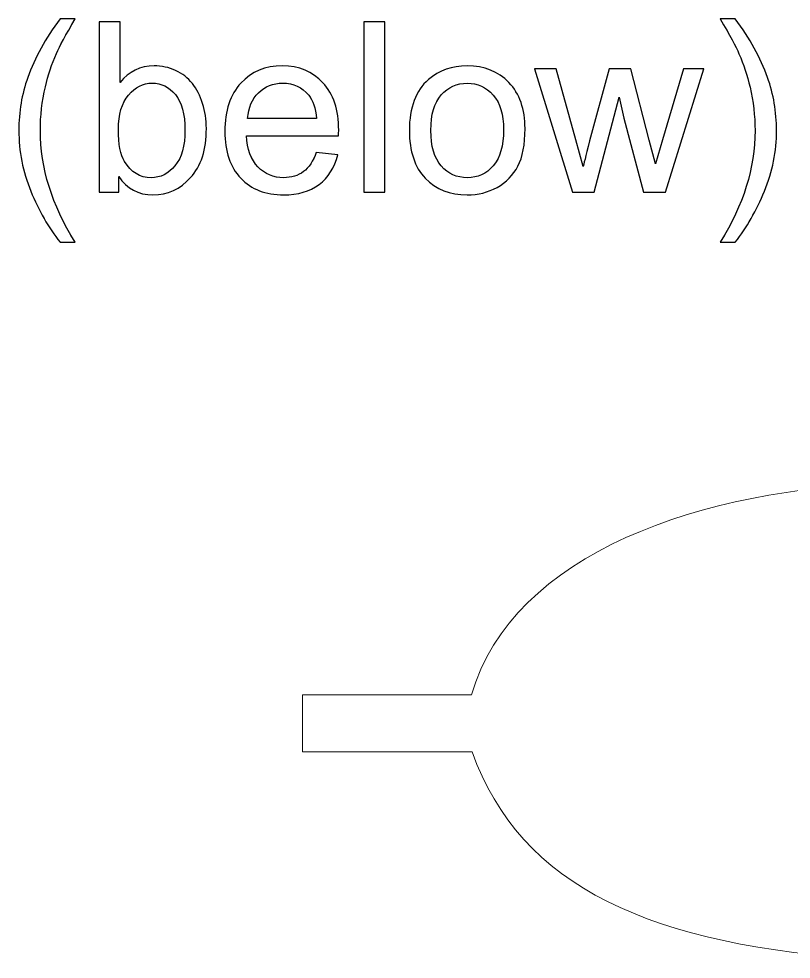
# Model space of a CAD drawing. Header units: inches. Extents: x -11.8 to 11.6, y -5.3 to 5.9.
# Drawn here: x 4.719 to 6.341, y 0.772 to 2.747 of the extents above; entities that cross this region are included whole.
import ezdxf

# ---------------------------------------------------------------- set-up
doc = ezdxf.new("R2010")
doc.units = ezdxf.units.IN
doc.header["$MEASUREMENT"] = 0
doc.layers.add('Layer 1', color=7, linetype='Continuous')

msp = doc.modelspace()

# ---------------------------------------------------------------- linework, layer by layer
at = {"layer": 'Layer 1', "color": 250}
for points, knots in [([(4.8056, 2.2776), (4.7813, 2.3082), (4.7608, 2.344), (4.7441, 2.385), (4.7441, 2.385), (4.7273, 2.4261), (4.7189, 2.4685), (4.7189, 2.5125), (4.7189, 2.5125), (4.7189, 2.5513), (4.7251, 2.5883), (4.7377, 2.6238), (4.7377, 2.6238), (4.7524, 2.665), (4.775, 2.706), (4.8056, 2.7468), (4.8056, 2.7468), (4.8056, 2.7468), (4.8371, 2.7468), (4.8371, 2.7468), (4.8371, 2.7468), (4.8174, 2.713), (4.8044, 2.6888), (4.7981, 2.6743), (4.7981, 2.6743), (4.7881, 2.6519), (4.7803, 2.6284), (4.7746, 2.604), (4.7746, 2.604), (4.7676, 2.5736), (4.7641, 2.543), (4.7641, 2.5123), (4.7641, 2.5123), (4.7641, 2.4339), (4.7884, 2.3558), (4.8371, 2.2776), (4.8371, 2.2776), (4.8371, 2.2776), (4.8056, 2.2776), (4.8056, 2.2776)], [0, 0, 0, 0, 0.090909, 0.090909, 0.090909, 0.090909, 0.181818, 0.181818, 0.181818, 0.181818, 0.272727, 0.272727, 0.272727, 0.272727, 0.363636, 0.363636, 0.363636, 0.363636, 0.454545, 0.454545, 0.454545, 0.454545, 0.545455, 0.545455, 0.545455, 0.545455, 0.636364, 0.636364, 0.636364, 0.636364, 0.727273, 0.727273, 0.727273, 0.727273, 0.818182, 0.818182, 0.818182, 0.818182, 1, 1, 1, 1]), ([(6.2233, 2.2776), (6.2233, 2.2776), (6.1918, 2.2776), (6.1918, 2.2776), (6.1918, 2.2776), (6.2405, 2.3558), (6.2648, 2.4339), (6.2648, 2.5123), (6.2648, 2.5123), (6.2648, 2.5428), (6.2613, 2.5732), (6.2543, 2.6033), (6.2543, 2.6033), (6.2488, 2.6277), (6.241, 2.6512), (6.2311, 2.6736), (6.2311, 2.6736), (6.2248, 2.6883), (6.2117, 2.7127), (6.1918, 2.7468), (6.1918, 2.7468), (6.1918, 2.7468), (6.2233, 2.7468), (6.2233, 2.7468), (6.2233, 2.7468), (6.2539, 2.706), (6.2765, 2.665), (6.2912, 2.6238), (6.2912, 2.6238), (6.3037, 2.5883), (6.31, 2.5513), (6.31, 2.5125), (6.31, 2.5125), (6.31, 2.4685), (6.3015, 2.4261), (6.2847, 2.385), (6.2847, 2.385), (6.2679, 2.344), (6.2474, 2.3082), (6.2233, 2.2776)], [0, 0, 0, 0, 0.090909, 0.090909, 0.090909, 0.090909, 0.181818, 0.181818, 0.181818, 0.181818, 0.272727, 0.272727, 0.272727, 0.272727, 0.363636, 0.363636, 0.363636, 0.363636, 0.454545, 0.454545, 0.454545, 0.454545, 0.545455, 0.545455, 0.545455, 0.545455, 0.636364, 0.636364, 0.636364, 0.636364, 0.727273, 0.727273, 0.727273, 0.727273, 0.818182, 0.818182, 0.818182, 0.818182, 1, 1, 1, 1]), ([(4.9286, 2.3828), (4.9286, 2.3828), (4.8879, 2.3828), (4.8879, 2.3828), (4.8879, 2.3828), (4.8879, 2.3828), (4.8879, 2.7408), (4.8879, 2.7408), (4.8879, 2.7408), (4.8879, 2.7408), (4.9318, 2.7408), (4.9318, 2.7408), (4.9318, 2.7408), (4.9318, 2.7408), (4.9318, 2.6131), (4.9318, 2.6131), (4.9318, 2.6131), (4.9504, 2.6363), (4.9741, 2.648), (5.0028, 2.648), (5.0028, 2.648), (5.0188, 2.648), (5.0339, 2.6448), (5.0481, 2.6383), (5.0481, 2.6383), (5.0624, 2.6319), (5.0741, 2.6228), (5.0833, 2.6113), (5.0833, 2.6113), (5.0925, 2.5996), (5.0997, 2.5856), (5.1049, 2.5691), (5.1049, 2.5691), (5.1101, 2.5527), (5.1127, 2.5351), (5.1127, 2.5164), (5.1127, 2.5164), (5.1127, 2.4719), (5.1017, 2.4376), (5.0797, 2.4133), (5.0797, 2.4133), (5.0578, 2.3891), (5.0314, 2.377), (5.0006, 2.377), (5.0006, 2.377), (4.9701, 2.377), (4.9461, 2.3898), (4.9286, 2.4153), (4.9286, 2.4153), (4.9286, 2.4153), (4.9286, 2.3828), (4.9286, 2.3828)], [0, 0, 0, 0, 0.071429, 0.071429, 0.071429, 0.071429, 0.142857, 0.142857, 0.142857, 0.142857, 0.214286, 0.214286, 0.214286, 0.214286, 0.285714, 0.285714, 0.285714, 0.285714, 0.357143, 0.357143, 0.357143, 0.357143, 0.428571, 0.428571, 0.428571, 0.428571, 0.5, 0.5, 0.5, 0.5, 0.571429, 0.571429, 0.571429, 0.571429, 0.642857, 0.642857, 0.642857, 0.642857, 0.714286, 0.714286, 0.714286, 0.714286, 0.785714, 0.785714, 0.785714, 0.785714, 0.857143, 0.857143, 0.857143, 0.857143, 1, 1, 1, 1]), ([(5.4433, 2.3828), (5.4433, 2.3828), (5.4433, 2.7408), (5.4433, 2.7408), (5.4433, 2.7408), (5.4433, 2.7408), (5.4872, 2.7408), (5.4872, 2.7408), (5.4872, 2.7408), (5.4872, 2.7408), (5.4872, 2.3828), (5.4872, 2.3828), (5.4872, 2.3828), (5.4872, 2.3828), (5.4433, 2.3828), (5.4433, 2.3828)], [0, 0, 0, 0, 0.2, 0.2, 0.2, 0.2, 0.4, 0.4, 0.4, 0.4, 0.6, 0.6, 0.6, 0.6, 1, 1, 1, 1]), ([(5.3436, 2.4663), (5.3436, 2.4663), (5.3891, 2.4608), (5.3891, 2.4608), (5.3891, 2.4608), (5.3819, 2.4342), (5.3686, 2.4136), (5.3493, 2.3989), (5.3493, 2.3989), (5.3299, 2.3843), (5.3051, 2.377), (5.2751, 2.377), (5.2751, 2.377), (5.2371, 2.377), (5.2071, 2.3887), (5.1849, 2.412), (5.1849, 2.412), (5.1626, 2.4353), (5.1516, 2.4681), (5.1516, 2.5103), (5.1516, 2.5103), (5.1516, 2.5539), (5.1628, 2.5878), (5.1852, 2.6118), (5.1852, 2.6118), (5.2077, 2.6359), (5.2368, 2.648), (5.2726, 2.648), (5.2726, 2.648), (5.3073, 2.648), (5.3356, 2.6362), (5.3576, 2.6126), (5.3576, 2.6126), (5.3796, 2.589), (5.3906, 2.5558), (5.3906, 2.513), (5.3906, 2.513), (5.3906, 2.5103), (5.3905, 2.5064), (5.3903, 2.5013), (5.3903, 2.5013), (5.3903, 2.5013), (5.197, 2.5013), (5.197, 2.5013), (5.197, 2.5013), (5.1986, 2.4728), (5.2066, 2.4509), (5.2211, 2.4358), (5.2211, 2.4358), (5.2356, 2.4207), (5.2536, 2.4131), (5.2753, 2.4131), (5.2753, 2.4131), (5.2914, 2.4131), (5.3051, 2.4173), (5.3166, 2.4258), (5.3166, 2.4258), (5.328, 2.4343), (5.337, 2.4478), (5.3436, 2.4663)], [0, 0, 0, 0, 0.0625, 0.0625, 0.0625, 0.0625, 0.125, 0.125, 0.125, 0.125, 0.1875, 0.1875, 0.1875, 0.1875, 0.25, 0.25, 0.25, 0.25, 0.3125, 0.3125, 0.3125, 0.3125, 0.375, 0.375, 0.375, 0.375, 0.4375, 0.4375, 0.4375, 0.4375, 0.5, 0.5, 0.5, 0.5, 0.5625, 0.5625, 0.5625, 0.5625, 0.625, 0.625, 0.625, 0.625, 0.6875, 0.6875, 0.6875, 0.6875, 0.75, 0.75, 0.75, 0.75, 0.8125, 0.8125, 0.8125, 0.8125, 0.875, 0.875, 0.875, 0.875, 1, 1, 1, 1]), ([(5.539, 2.5125), (5.539, 2.5605), (5.5523, 2.5961), (5.579, 2.6192), (5.579, 2.6192), (5.6013, 2.6383), (5.6285, 2.648), (5.6605, 2.648), (5.6605, 2.648), (5.6962, 2.648), (5.7254, 2.6363), (5.748, 2.6129), (5.748, 2.6129), (5.7706, 2.5896), (5.7819, 2.5573), (5.7819, 2.5162), (5.7819, 2.5162), (5.7819, 2.4828), (5.7769, 2.4565), (5.7669, 2.4374), (5.7669, 2.4374), (5.7569, 2.4183), (5.7423, 2.4034), (5.7232, 2.3928), (5.7232, 2.3928), (5.704, 2.3823), (5.6832, 2.377), (5.6605, 2.377), (5.6605, 2.377), (5.6243, 2.377), (5.595, 2.3886), (5.5725, 2.4119), (5.5725, 2.4119), (5.5501, 2.4352), (5.539, 2.4687), (5.539, 2.5125)], [0, 0, 0, 0, 0.1, 0.1, 0.1, 0.1, 0.2, 0.2, 0.2, 0.2, 0.3, 0.3, 0.3, 0.3, 0.4, 0.4, 0.4, 0.4, 0.5, 0.5, 0.5, 0.5, 0.6, 0.6, 0.6, 0.6, 0.7, 0.7, 0.7, 0.7, 0.8, 0.8, 0.8, 0.8, 1, 1, 1, 1]), ([(5.8813, 2.3828), (5.8813, 2.3828), (5.802, 2.6421), (5.802, 2.6421), (5.802, 2.6421), (5.802, 2.6421), (5.8474, 2.6421), (5.8474, 2.6421), (5.8474, 2.6421), (5.8474, 2.6421), (5.8886, 2.4924), (5.8886, 2.4924), (5.8886, 2.4924), (5.8886, 2.4924), (5.904, 2.4368), (5.904, 2.4368), (5.904, 2.4368), (5.9046, 2.4396), (5.9091, 2.4574), (5.9174, 2.4903), (5.9174, 2.4903), (5.9174, 2.4903), (5.9586, 2.6421), (5.9586, 2.6421), (5.9586, 2.6421), (5.9586, 2.6421), (6.0038, 2.6421), (6.0038, 2.6421), (6.0038, 2.6421), (6.0038, 2.6421), (6.0426, 2.4918), (6.0426, 2.4918), (6.0426, 2.4918), (6.0426, 2.4918), (6.0556, 2.4422), (6.0556, 2.4422), (6.0556, 2.4422), (6.0556, 2.4422), (6.0705, 2.4923), (6.0705, 2.4923), (6.0705, 2.4923), (6.0705, 2.4923), (6.1149, 2.6421), (6.1149, 2.6421), (6.1149, 2.6421), (6.1149, 2.6421), (6.1576, 2.6421), (6.1576, 2.6421), (6.1576, 2.6421), (6.1576, 2.6421), (6.0765, 2.3828), (6.0765, 2.3828), (6.0765, 2.3828), (6.0765, 2.3828), (6.031, 2.3828), (6.031, 2.3828), (6.031, 2.3828), (6.031, 2.3828), (5.9897, 2.5381), (5.9897, 2.5381), (5.9897, 2.5381), (5.9897, 2.5381), (5.9796, 2.5823), (5.9796, 2.5823), (5.9796, 2.5823), (5.9796, 2.5823), (5.9272, 2.3828), (5.9272, 2.3828), (5.9272, 2.3828), (5.9272, 2.3828), (5.8813, 2.3828), (5.8813, 2.3828)], [0, 0, 0, 0, 0.052632, 0.052632, 0.052632, 0.052632, 0.105263, 0.105263, 0.105263, 0.105263, 0.157895, 0.157895, 0.157895, 0.157895, 0.210526, 0.210526, 0.210526, 0.210526, 0.263158, 0.263158, 0.263158, 0.263158, 0.315789, 0.315789, 0.315789, 0.315789, 0.368421, 0.368421, 0.368421, 0.368421, 0.421053, 0.421053, 0.421053, 0.421053, 0.473684, 0.473684, 0.473684, 0.473684, 0.526316, 0.526316, 0.526316, 0.526316, 0.578947, 0.578947, 0.578947, 0.578947, 0.631579, 0.631579, 0.631579, 0.631579, 0.684211, 0.684211, 0.684211, 0.684211, 0.736842, 0.736842, 0.736842, 0.736842, 0.789474, 0.789474, 0.789474, 0.789474, 0.842105, 0.842105, 0.842105, 0.842105, 0.894737, 0.894737, 0.894737, 0.894737, 1, 1, 1, 1]), ([(4.9281, 2.5144), (4.9281, 2.4833), (4.9324, 2.4609), (4.9408, 2.4471), (4.9408, 2.4471), (4.9546, 2.4244), (4.9734, 2.4131), (4.997, 2.4131), (4.997, 2.4131), (5.0162, 2.4131), (5.0328, 2.4214), (5.0468, 2.4382), (5.0468, 2.4382), (5.0608, 2.4548), (5.0678, 2.4797), (5.0678, 2.5128), (5.0678, 2.5128), (5.0678, 2.5466), (5.0611, 2.5716), (5.0476, 2.5877), (5.0476, 2.5877), (5.0342, 2.6038), (5.018, 2.6118), (4.999, 2.6118), (4.999, 2.6118), (4.9797, 2.6118), (4.9631, 2.6035), (4.9491, 2.5868), (4.9491, 2.5868), (4.9351, 2.5702), (4.9281, 2.546), (4.9281, 2.5144)], [0, 0, 0, 0, 0.111111, 0.111111, 0.111111, 0.111111, 0.222222, 0.222222, 0.222222, 0.222222, 0.333333, 0.333333, 0.333333, 0.333333, 0.444444, 0.444444, 0.444444, 0.444444, 0.555556, 0.555556, 0.555556, 0.555556, 0.666667, 0.666667, 0.666667, 0.666667, 0.777778, 0.777778, 0.777778, 0.777778, 1, 1, 1, 1]), ([(5.1994, 2.5374), (5.1994, 2.5374), (5.3441, 2.5374), (5.3441, 2.5374), (5.3441, 2.5374), (5.3422, 2.5592), (5.3366, 2.5756), (5.3276, 2.5864), (5.3276, 2.5864), (5.3136, 2.6033), (5.2954, 2.6118), (5.2731, 2.6118), (5.2731, 2.6118), (5.253, 2.6118), (5.236, 2.6051), (5.2222, 2.5916), (5.2222, 2.5916), (5.2085, 2.5781), (5.2009, 2.56), (5.1994, 2.5374)], [0, 0, 0, 0, 0.166667, 0.166667, 0.166667, 0.166667, 0.333333, 0.333333, 0.333333, 0.333333, 0.5, 0.5, 0.5, 0.5, 0.666667, 0.666667, 0.666667, 0.666667, 1, 1, 1, 1]), ([(5.5841, 2.5125), (5.5841, 2.4793), (5.5914, 2.4544), (5.6059, 2.4379), (5.6059, 2.4379), (5.6204, 2.4213), (5.6386, 2.4131), (5.6605, 2.4131), (5.6605, 2.4131), (5.6824, 2.4131), (5.7005, 2.4214), (5.715, 2.438), (5.715, 2.438), (5.7295, 2.4546), (5.7367, 2.4799), (5.7367, 2.5139), (5.7367, 2.5139), (5.7367, 2.546), (5.7295, 2.5703), (5.7149, 2.5868), (5.7149, 2.5868), (5.7003, 2.6033), (5.6822, 2.6116), (5.6605, 2.6116), (5.6605, 2.6116), (5.6386, 2.6116), (5.6204, 2.6033), (5.6059, 2.5869), (5.6059, 2.5869), (5.5914, 2.5705), (5.5841, 2.5457), (5.5841, 2.5125)], [0, 0, 0, 0, 0.111111, 0.111111, 0.111111, 0.111111, 0.222222, 0.222222, 0.222222, 0.222222, 0.333333, 0.333333, 0.333333, 0.333333, 0.444444, 0.444444, 0.444444, 0.444444, 0.555556, 0.555556, 0.555556, 0.555556, 0.666667, 0.666667, 0.666667, 0.666667, 0.777778, 0.777778, 0.777778, 0.777778, 1, 1, 1, 1])]:
    msp.add_open_spline(points, degree=3, knots=knots, dxfattribs=at)
at = {"layer": 'Layer 1', "color": 250, "lineweight": 9}
for points, knots in [([(4.8056, 2.2776), (4.7813, 2.3082), (4.7608, 2.344), (4.7441, 2.385), (4.7441, 2.385), (4.7273, 2.4261), (4.7189, 2.4685), (4.7189, 2.5125), (4.7189, 2.5125), (4.7189, 2.5513), (4.7251, 2.5883), (4.7377, 2.6238), (4.7377, 2.6238), (4.7524, 2.665), (4.775, 2.706), (4.8056, 2.7468), (4.8056, 2.7468), (4.8056, 2.7468), (4.8371, 2.7468), (4.8371, 2.7468), (4.8371, 2.7468), (4.8174, 2.713), (4.8044, 2.6888), (4.7981, 2.6743), (4.7981, 2.6743), (4.7881, 2.6519), (4.7803, 2.6284), (4.7746, 2.604), (4.7746, 2.604), (4.7676, 2.5736), (4.7641, 2.543), (4.7641, 2.5123), (4.7641, 2.5123), (4.7641, 2.4339), (4.7884, 2.3558), (4.8371, 2.2776), (4.8371, 2.2776), (4.8371, 2.2776), (4.8056, 2.2776), (4.8056, 2.2776)], [0, 0, 0, 0, 0.090909, 0.090909, 0.090909, 0.090909, 0.181818, 0.181818, 0.181818, 0.181818, 0.272727, 0.272727, 0.272727, 0.272727, 0.363636, 0.363636, 0.363636, 0.363636, 0.454545, 0.454545, 0.454545, 0.454545, 0.545455, 0.545455, 0.545455, 0.545455, 0.636364, 0.636364, 0.636364, 0.636364, 0.727273, 0.727273, 0.727273, 0.727273, 0.818182, 0.818182, 0.818182, 0.818182, 1, 1, 1, 1]), ([(6.2233, 2.2776), (6.2233, 2.2776), (6.1918, 2.2776), (6.1918, 2.2776), (6.1918, 2.2776), (6.2405, 2.3558), (6.2648, 2.4339), (6.2648, 2.5123), (6.2648, 2.5123), (6.2648, 2.5428), (6.2613, 2.5732), (6.2543, 2.6033), (6.2543, 2.6033), (6.2488, 2.6277), (6.241, 2.6512), (6.2311, 2.6736), (6.2311, 2.6736), (6.2248, 2.6883), (6.2117, 2.7127), (6.1918, 2.7468), (6.1918, 2.7468), (6.1918, 2.7468), (6.2233, 2.7468), (6.2233, 2.7468), (6.2233, 2.7468), (6.2539, 2.706), (6.2765, 2.665), (6.2912, 2.6238), (6.2912, 2.6238), (6.3037, 2.5883), (6.31, 2.5513), (6.31, 2.5125), (6.31, 2.5125), (6.31, 2.4685), (6.3015, 2.4261), (6.2847, 2.385), (6.2847, 2.385), (6.2679, 2.344), (6.2474, 2.3082), (6.2233, 2.2776)], [0, 0, 0, 0, 0.090909, 0.090909, 0.090909, 0.090909, 0.181818, 0.181818, 0.181818, 0.181818, 0.272727, 0.272727, 0.272727, 0.272727, 0.363636, 0.363636, 0.363636, 0.363636, 0.454545, 0.454545, 0.454545, 0.454545, 0.545455, 0.545455, 0.545455, 0.545455, 0.636364, 0.636364, 0.636364, 0.636364, 0.727273, 0.727273, 0.727273, 0.727273, 0.818182, 0.818182, 0.818182, 0.818182, 1, 1, 1, 1]), ([(4.9286, 2.3828), (4.9286, 2.3828), (4.8879, 2.3828), (4.8879, 2.3828), (4.8879, 2.3828), (4.8879, 2.3828), (4.8879, 2.7408), (4.8879, 2.7408), (4.8879, 2.7408), (4.8879, 2.7408), (4.9318, 2.7408), (4.9318, 2.7408), (4.9318, 2.7408), (4.9318, 2.7408), (4.9318, 2.6131), (4.9318, 2.6131), (4.9318, 2.6131), (4.9504, 2.6363), (4.9741, 2.648), (5.0028, 2.648), (5.0028, 2.648), (5.0188, 2.648), (5.0339, 2.6448), (5.0481, 2.6383), (5.0481, 2.6383), (5.0624, 2.6319), (5.0741, 2.6228), (5.0833, 2.6113), (5.0833, 2.6113), (5.0925, 2.5996), (5.0997, 2.5856), (5.1049, 2.5691), (5.1049, 2.5691), (5.1101, 2.5527), (5.1127, 2.5351), (5.1127, 2.5164), (5.1127, 2.5164), (5.1127, 2.4719), (5.1017, 2.4376), (5.0797, 2.4133), (5.0797, 2.4133), (5.0578, 2.3891), (5.0314, 2.377), (5.0006, 2.377), (5.0006, 2.377), (4.9701, 2.377), (4.9461, 2.3898), (4.9286, 2.4153), (4.9286, 2.4153), (4.9286, 2.4153), (4.9286, 2.3828), (4.9286, 2.3828)], [0, 0, 0, 0, 0.071429, 0.071429, 0.071429, 0.071429, 0.142857, 0.142857, 0.142857, 0.142857, 0.214286, 0.214286, 0.214286, 0.214286, 0.285714, 0.285714, 0.285714, 0.285714, 0.357143, 0.357143, 0.357143, 0.357143, 0.428571, 0.428571, 0.428571, 0.428571, 0.5, 0.5, 0.5, 0.5, 0.571429, 0.571429, 0.571429, 0.571429, 0.642857, 0.642857, 0.642857, 0.642857, 0.714286, 0.714286, 0.714286, 0.714286, 0.785714, 0.785714, 0.785714, 0.785714, 0.857143, 0.857143, 0.857143, 0.857143, 1, 1, 1, 1]), ([(5.4433, 2.3828), (5.4433, 2.3828), (5.4433, 2.7408), (5.4433, 2.7408), (5.4433, 2.7408), (5.4433, 2.7408), (5.4872, 2.7408), (5.4872, 2.7408), (5.4872, 2.7408), (5.4872, 2.7408), (5.4872, 2.3828), (5.4872, 2.3828), (5.4872, 2.3828), (5.4872, 2.3828), (5.4433, 2.3828), (5.4433, 2.3828)], [0, 0, 0, 0, 0.2, 0.2, 0.2, 0.2, 0.4, 0.4, 0.4, 0.4, 0.6, 0.6, 0.6, 0.6, 1, 1, 1, 1]), ([(5.3436, 2.4663), (5.3436, 2.4663), (5.3891, 2.4608), (5.3891, 2.4608), (5.3891, 2.4608), (5.3819, 2.4342), (5.3686, 2.4136), (5.3493, 2.3989), (5.3493, 2.3989), (5.3299, 2.3843), (5.3051, 2.377), (5.2751, 2.377), (5.2751, 2.377), (5.2371, 2.377), (5.2071, 2.3887), (5.1849, 2.412), (5.1849, 2.412), (5.1626, 2.4353), (5.1516, 2.4681), (5.1516, 2.5103), (5.1516, 2.5103), (5.1516, 2.5539), (5.1628, 2.5878), (5.1852, 2.6118), (5.1852, 2.6118), (5.2077, 2.6359), (5.2368, 2.648), (5.2726, 2.648), (5.2726, 2.648), (5.3073, 2.648), (5.3356, 2.6362), (5.3576, 2.6126), (5.3576, 2.6126), (5.3796, 2.589), (5.3906, 2.5558), (5.3906, 2.513), (5.3906, 2.513), (5.3906, 2.5103), (5.3905, 2.5064), (5.3903, 2.5013), (5.3903, 2.5013), (5.3903, 2.5013), (5.197, 2.5013), (5.197, 2.5013), (5.197, 2.5013), (5.1986, 2.4728), (5.2066, 2.4509), (5.2211, 2.4358), (5.2211, 2.4358), (5.2356, 2.4207), (5.2536, 2.4131), (5.2753, 2.4131), (5.2753, 2.4131), (5.2914, 2.4131), (5.3051, 2.4173), (5.3166, 2.4258), (5.3166, 2.4258), (5.328, 2.4343), (5.337, 2.4478), (5.3436, 2.4663)], [0, 0, 0, 0, 0.0625, 0.0625, 0.0625, 0.0625, 0.125, 0.125, 0.125, 0.125, 0.1875, 0.1875, 0.1875, 0.1875, 0.25, 0.25, 0.25, 0.25, 0.3125, 0.3125, 0.3125, 0.3125, 0.375, 0.375, 0.375, 0.375, 0.4375, 0.4375, 0.4375, 0.4375, 0.5, 0.5, 0.5, 0.5, 0.5625, 0.5625, 0.5625, 0.5625, 0.625, 0.625, 0.625, 0.625, 0.6875, 0.6875, 0.6875, 0.6875, 0.75, 0.75, 0.75, 0.75, 0.8125, 0.8125, 0.8125, 0.8125, 0.875, 0.875, 0.875, 0.875, 1, 1, 1, 1]), ([(5.539, 2.5125), (5.539, 2.5605), (5.5523, 2.5961), (5.579, 2.6192), (5.579, 2.6192), (5.6013, 2.6383), (5.6285, 2.648), (5.6605, 2.648), (5.6605, 2.648), (5.6962, 2.648), (5.7254, 2.6363), (5.748, 2.6129), (5.748, 2.6129), (5.7706, 2.5896), (5.7819, 2.5573), (5.7819, 2.5162), (5.7819, 2.5162), (5.7819, 2.4828), (5.7769, 2.4565), (5.7669, 2.4374), (5.7669, 2.4374), (5.7569, 2.4183), (5.7423, 2.4034), (5.7232, 2.3928), (5.7232, 2.3928), (5.704, 2.3823), (5.6832, 2.377), (5.6605, 2.377), (5.6605, 2.377), (5.6243, 2.377), (5.595, 2.3886), (5.5725, 2.4119), (5.5725, 2.4119), (5.5501, 2.4352), (5.539, 2.4687), (5.539, 2.5125)], [0, 0, 0, 0, 0.1, 0.1, 0.1, 0.1, 0.2, 0.2, 0.2, 0.2, 0.3, 0.3, 0.3, 0.3, 0.4, 0.4, 0.4, 0.4, 0.5, 0.5, 0.5, 0.5, 0.6, 0.6, 0.6, 0.6, 0.7, 0.7, 0.7, 0.7, 0.8, 0.8, 0.8, 0.8, 1, 1, 1, 1]), ([(5.8813, 2.3828), (5.8813, 2.3828), (5.802, 2.6421), (5.802, 2.6421), (5.802, 2.6421), (5.802, 2.6421), (5.8474, 2.6421), (5.8474, 2.6421), (5.8474, 2.6421), (5.8474, 2.6421), (5.8886, 2.4924), (5.8886, 2.4924), (5.8886, 2.4924), (5.8886, 2.4924), (5.904, 2.4368), (5.904, 2.4368), (5.904, 2.4368), (5.9046, 2.4396), (5.9091, 2.4574), (5.9174, 2.4903), (5.9174, 2.4903), (5.9174, 2.4903), (5.9586, 2.6421), (5.9586, 2.6421), (5.9586, 2.6421), (5.9586, 2.6421), (6.0038, 2.6421), (6.0038, 2.6421), (6.0038, 2.6421), (6.0038, 2.6421), (6.0426, 2.4918), (6.0426, 2.4918), (6.0426, 2.4918), (6.0426, 2.4918), (6.0556, 2.4422), (6.0556, 2.4422), (6.0556, 2.4422), (6.0556, 2.4422), (6.0705, 2.4923), (6.0705, 2.4923), (6.0705, 2.4923), (6.0705, 2.4923), (6.1149, 2.6421), (6.1149, 2.6421), (6.1149, 2.6421), (6.1149, 2.6421), (6.1576, 2.6421), (6.1576, 2.6421), (6.1576, 2.6421), (6.1576, 2.6421), (6.0765, 2.3828), (6.0765, 2.3828), (6.0765, 2.3828), (6.0765, 2.3828), (6.031, 2.3828), (6.031, 2.3828), (6.031, 2.3828), (6.031, 2.3828), (5.9897, 2.5381), (5.9897, 2.5381), (5.9897, 2.5381), (5.9897, 2.5381), (5.9796, 2.5823), (5.9796, 2.5823), (5.9796, 2.5823), (5.9796, 2.5823), (5.9272, 2.3828), (5.9272, 2.3828), (5.9272, 2.3828), (5.9272, 2.3828), (5.8813, 2.3828), (5.8813, 2.3828)], [0, 0, 0, 0, 0.052632, 0.052632, 0.052632, 0.052632, 0.105263, 0.105263, 0.105263, 0.105263, 0.157895, 0.157895, 0.157895, 0.157895, 0.210526, 0.210526, 0.210526, 0.210526, 0.263158, 0.263158, 0.263158, 0.263158, 0.315789, 0.315789, 0.315789, 0.315789, 0.368421, 0.368421, 0.368421, 0.368421, 0.421053, 0.421053, 0.421053, 0.421053, 0.473684, 0.473684, 0.473684, 0.473684, 0.526316, 0.526316, 0.526316, 0.526316, 0.578947, 0.578947, 0.578947, 0.578947, 0.631579, 0.631579, 0.631579, 0.631579, 0.684211, 0.684211, 0.684211, 0.684211, 0.736842, 0.736842, 0.736842, 0.736842, 0.789474, 0.789474, 0.789474, 0.789474, 0.842105, 0.842105, 0.842105, 0.842105, 0.894737, 0.894737, 0.894737, 0.894737, 1, 1, 1, 1]), ([(4.9281, 2.5144), (4.9281, 2.4833), (4.9324, 2.4609), (4.9408, 2.4471), (4.9408, 2.4471), (4.9546, 2.4244), (4.9734, 2.4131), (4.997, 2.4131), (4.997, 2.4131), (5.0162, 2.4131), (5.0328, 2.4214), (5.0468, 2.4382), (5.0468, 2.4382), (5.0608, 2.4548), (5.0678, 2.4797), (5.0678, 2.5128), (5.0678, 2.5128), (5.0678, 2.5466), (5.0611, 2.5716), (5.0476, 2.5877), (5.0476, 2.5877), (5.0342, 2.6038), (5.018, 2.6118), (4.999, 2.6118), (4.999, 2.6118), (4.9797, 2.6118), (4.9631, 2.6035), (4.9491, 2.5868), (4.9491, 2.5868), (4.9351, 2.5702), (4.9281, 2.546), (4.9281, 2.5144)], [0, 0, 0, 0, 0.111111, 0.111111, 0.111111, 0.111111, 0.222222, 0.222222, 0.222222, 0.222222, 0.333333, 0.333333, 0.333333, 0.333333, 0.444444, 0.444444, 0.444444, 0.444444, 0.555556, 0.555556, 0.555556, 0.555556, 0.666667, 0.666667, 0.666667, 0.666667, 0.777778, 0.777778, 0.777778, 0.777778, 1, 1, 1, 1]), ([(5.1994, 2.5374), (5.1994, 2.5374), (5.3441, 2.5374), (5.3441, 2.5374), (5.3441, 2.5374), (5.3422, 2.5592), (5.3366, 2.5756), (5.3276, 2.5864), (5.3276, 2.5864), (5.3136, 2.6033), (5.2954, 2.6118), (5.2731, 2.6118), (5.2731, 2.6118), (5.253, 2.6118), (5.236, 2.6051), (5.2222, 2.5916), (5.2222, 2.5916), (5.2085, 2.5781), (5.2009, 2.56), (5.1994, 2.5374)], [0, 0, 0, 0, 0.166667, 0.166667, 0.166667, 0.166667, 0.333333, 0.333333, 0.333333, 0.333333, 0.5, 0.5, 0.5, 0.5, 0.666667, 0.666667, 0.666667, 0.666667, 1, 1, 1, 1]), ([(5.5841, 2.5125), (5.5841, 2.4793), (5.5914, 2.4544), (5.6059, 2.4379), (5.6059, 2.4379), (5.6204, 2.4213), (5.6386, 2.4131), (5.6605, 2.4131), (5.6605, 2.4131), (5.6824, 2.4131), (5.7005, 2.4214), (5.715, 2.438), (5.715, 2.438), (5.7295, 2.4546), (5.7367, 2.4799), (5.7367, 2.5139), (5.7367, 2.5139), (5.7367, 2.546), (5.7295, 2.5703), (5.7149, 2.5868), (5.7149, 2.5868), (5.7003, 2.6033), (5.6822, 2.6116), (5.6605, 2.6116), (5.6605, 2.6116), (5.6386, 2.6116), (5.6204, 2.6033), (5.6059, 2.5869), (5.6059, 2.5869), (5.5914, 2.5705), (5.5841, 2.5457), (5.5841, 2.5125)], [0, 0, 0, 0, 0.111111, 0.111111, 0.111111, 0.111111, 0.222222, 0.222222, 0.222222, 0.222222, 0.333333, 0.333333, 0.333333, 0.333333, 0.444444, 0.444444, 0.444444, 0.444444, 0.555556, 0.555556, 0.555556, 0.555556, 0.666667, 0.666667, 0.666667, 0.666667, 0.777778, 0.777778, 0.777778, 0.777778, 1, 1, 1, 1]), ([(6.5517, 1.7712), (6.8924, 1.7691), (7.3125, 1.6798), (7.434, 1.3269), (7.434, 1.3269), (7.434, 1.3269), (7.8, 1.3269), (7.8, 1.3269), (7.8, 1.3269), (7.8, 1.3269), (7.8, 1.2069), (7.8, 1.2069), (7.8, 1.2069), (7.8, 1.2069), (7.4322, 1.2069), (7.4322, 1.2069), (7.4322, 1.2069), (7.3952, 0.9722), (7.0094, 0.7717), (6.5113, 0.7717), (6.5113, 0.7717), (6.0485, 0.7968), (5.7703, 0.9248), (5.6712, 1.2069), (5.6712, 1.2069), (5.6712, 1.2069), (5.3143, 1.2069), (5.3143, 1.2069), (5.3143, 1.2069), (5.3143, 1.2069), (5.3143, 1.3269), (5.3143, 1.3269), (5.3143, 1.3269), (5.3143, 1.3269), (5.6694, 1.3269), (5.6694, 1.3269), (5.6694, 1.3269), (5.7557, 1.6246), (6.1541, 1.7617), (6.5517, 1.7712)], [0, 0, 0, 0, 0.090909, 0.090909, 0.090909, 0.090909, 0.181818, 0.181818, 0.181818, 0.181818, 0.272727, 0.272727, 0.272727, 0.272727, 0.363636, 0.363636, 0.363636, 0.363636, 0.454545, 0.454545, 0.454545, 0.454545, 0.545455, 0.545455, 0.545455, 0.545455, 0.636364, 0.636364, 0.636364, 0.636364, 0.727273, 0.727273, 0.727273, 0.727273, 0.818182, 0.818182, 0.818182, 0.818182, 1, 1, 1, 1])]:
    msp.add_open_spline(points, degree=3, knots=knots, dxfattribs=at)

doc.saveas('drawing.dxf')
